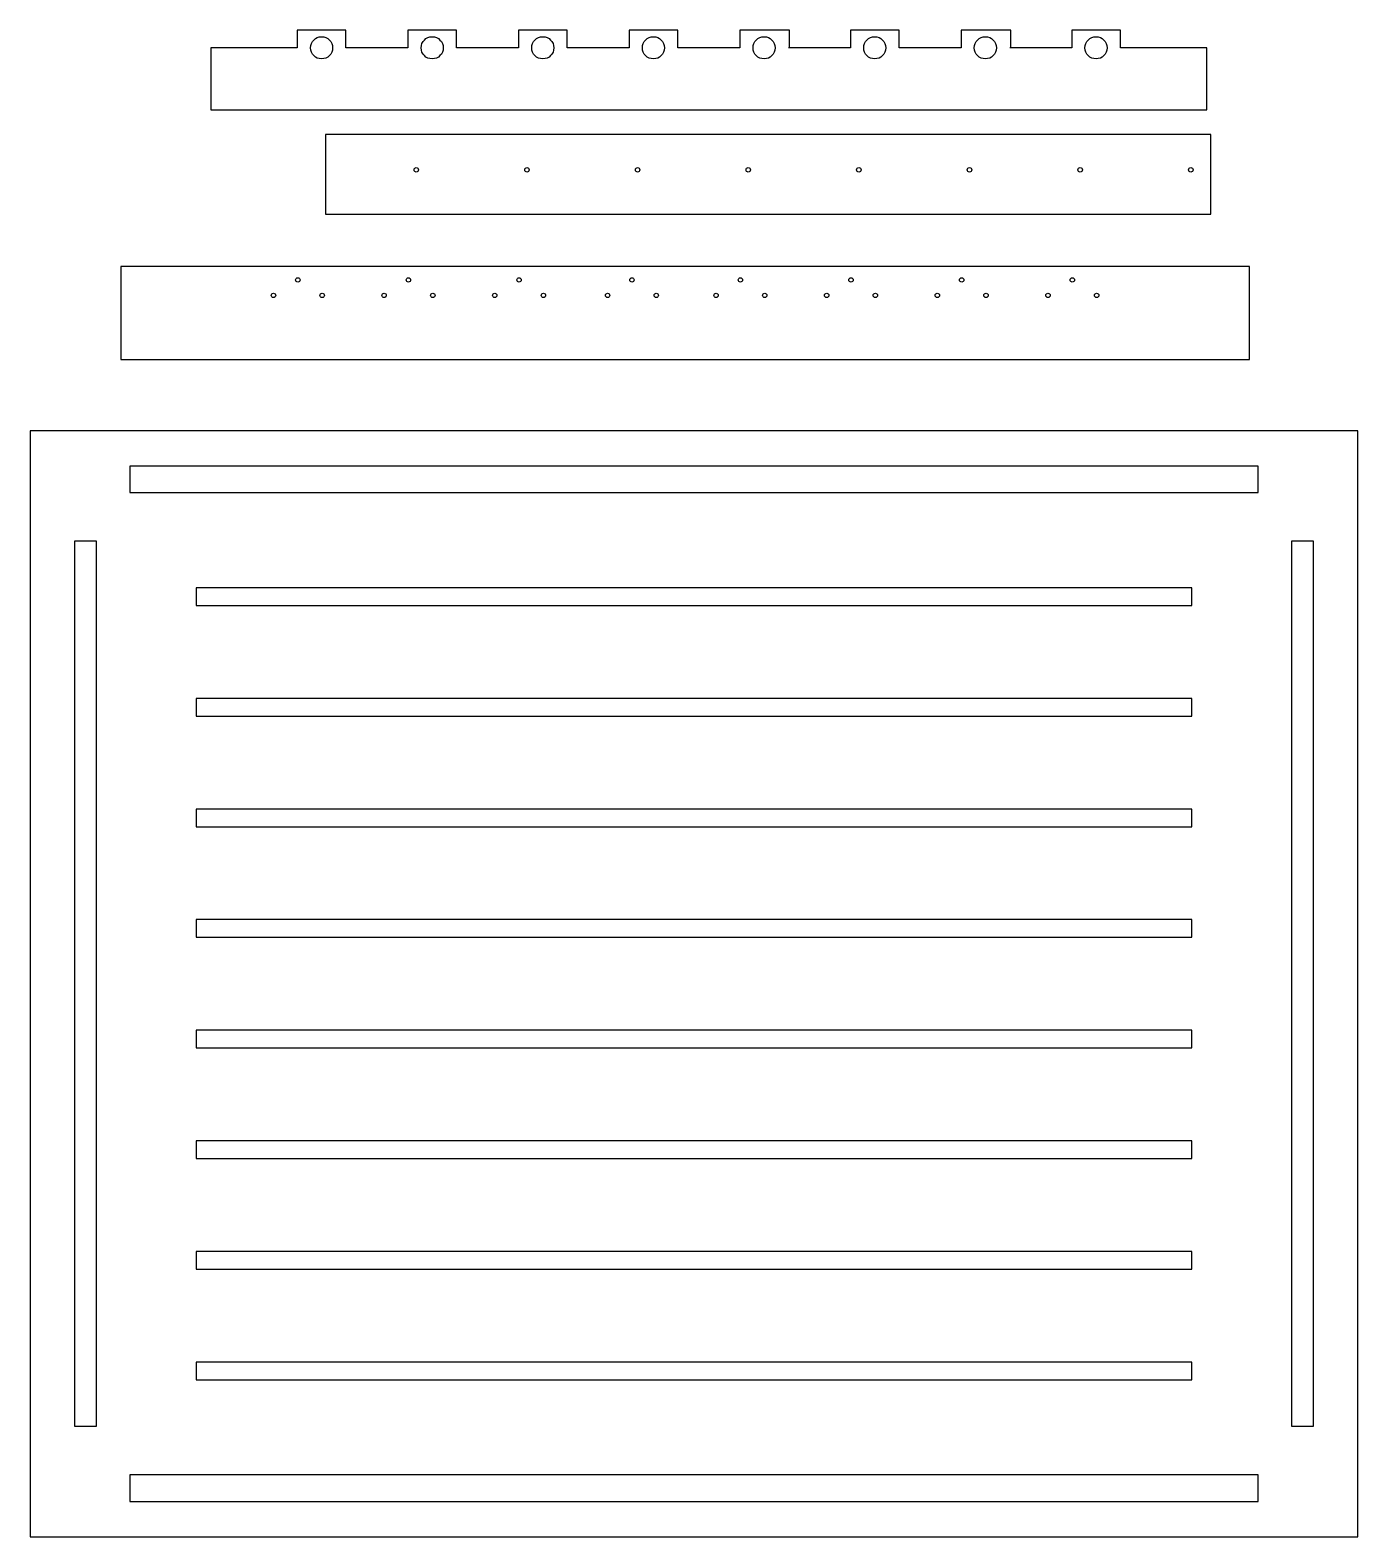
# Model space of a CAD drawing. Header units: millimetres. Extents: x 1601 to 1901, y 1408 to 1749.
import ezdxf

# ---------------------------------------------------------------- set-up
doc = ezdxf.new("R2010")
doc.units = ezdxf.units.MM

msp = doc.modelspace()

# ---------------------------------------------------------------- linework, layer by layer
for points in [[(1672.27, 1744.51), (1672.27, 1748.51), (1661.27, 1748.51), (1661.27, 1744.51)], [(1697.27, 1744.51), (1697.27, 1748.51), (1686.27, 1748.51), (1686.27, 1744.51)], [(1722.27, 1744.51), (1722.27, 1748.51), (1711.27, 1748.51), (1711.27, 1744.51)], [(1747.27, 1744.51), (1747.27, 1748.51), (1736.27, 1748.51), (1736.27, 1744.51)], [(1772.51, 1744.5), (1772.51, 1748.5), (1761.27, 1748.51), (1761.27, 1744.51)], [(1797.27, 1744.51), (1797.27, 1748.51), (1786.27, 1748.51), (1786.27, 1744.51)], [(1822.51, 1744.5), (1822.51, 1748.5), (1811.27, 1748.51), (1811.27, 1744.51)], [(1847.27, 1744.51), (1847.27, 1748.51), (1836.27, 1748.51), (1836.27, 1744.51)], [(1661.27, 1744.5), (1641.77, 1744.52), (1641.77, 1730.51), (1866.77, 1730.51), (1866.77, 1744.51), (1847.27, 1744.51)], [(1686.27, 1744.51), (1672.27, 1744.51)], [(1711.27, 1744.51), (1697.27, 1744.51)], [(1736.27, 1744.51), (1722.27, 1744.51)], [(1761.27, 1744.51), (1747.27, 1744.51)], [(1786.27, 1744.51), (1772.27, 1744.51)], [(1811.27, 1744.51), (1797.27, 1744.51)], [(1836.27, 1744.51), (1822.27, 1744.51)]]:
    msp.add_lwpolyline(points)
for points in [[(1667.68, 1706.93), (1867.68, 1706.93), (1867.68, 1724.93), (1667.68, 1724.93)], [(1621.41, 1674.06), (1876.41, 1674.06), (1876.41, 1695.06), (1621.41, 1695.06)], [(1600.93, 1407.98), (1900.93, 1407.98), (1900.93, 1657.98), (1600.93, 1657.98)], [(1623.43, 1643.98), (1878.43, 1643.98), (1878.43, 1649.98), (1623.43, 1649.98)], [(1610.93, 1432.98), (1615.93, 1432.98), (1615.93, 1632.98), (1610.93, 1632.98)], [(1885.93, 1432.98), (1890.93, 1432.98), (1890.93, 1632.98), (1885.93, 1632.98)], [(1638.43, 1618.48), (1863.43, 1618.48), (1863.43, 1622.48), (1638.43, 1622.48)], [(1638.43, 1593.48), (1863.43, 1593.48), (1863.43, 1597.48), (1638.43, 1597.48)], [(1638.43, 1568.48), (1863.43, 1568.48), (1863.43, 1572.48), (1638.43, 1572.48)], [(1638.43, 1543.48), (1863.43, 1543.48), (1863.43, 1547.48), (1638.43, 1547.48)], [(1638.43, 1518.48), (1863.43, 1518.48), (1863.43, 1522.48), (1638.43, 1522.48)], [(1638.43, 1493.48), (1863.43, 1493.48), (1863.43, 1497.48), (1638.43, 1497.48)], [(1638.43, 1468.48), (1863.43, 1468.48), (1863.43, 1472.48), (1638.43, 1472.48)], [(1638.43, 1443.48), (1863.43, 1443.48), (1863.43, 1447.48), (1638.43, 1447.48)], [(1623.43, 1415.98), (1878.43, 1415.98), (1878.43, 1421.98), (1623.43, 1421.98)]]:
    msp.add_lwpolyline(points, close=True)
for centre, radius in [((1666.77, 1744.51), 2.5), ((1691.77, 1744.51), 2.5), ((1716.77, 1744.51), 2.5), ((1741.77, 1744.51), 2.5), ((1766.77, 1744.51), 2.5), ((1791.77, 1744.51), 2.5), ((1816.77, 1744.51), 2.5), ((1841.77, 1744.51), 2.5), ((1688.18, 1716.93), 0.5), ((1713.18, 1716.93), 0.5), ((1738.18, 1716.93), 0.5), ((1763.18, 1716.93), 0.5), ((1788.18, 1716.93), 0.5), ((1813.18, 1716.93), 0.5), ((1838.18, 1716.93), 0.5), ((1863.18, 1716.93), 0.5), ((1661.41, 1692.06), 0.5), ((1686.41, 1692.06), 0.5), ((1711.41, 1692.06), 0.5), ((1736.91, 1692.06), 0.5), ((1761.41, 1692.06), 0.5), ((1786.41, 1692.06), 0.5), ((1811.41, 1692.06), 0.5), ((1836.41, 1692.06), 0.5), ((1655.91, 1688.56), 0.5), ((1666.91, 1688.56), 0.5), ((1680.91, 1688.56), 0.5), ((1691.91, 1688.56), 0.5), ((1705.91, 1688.56), 0.5), ((1716.91, 1688.56), 0.5), ((1731.41, 1688.56), 0.5), ((1742.41, 1688.56), 0.5), ((1755.91, 1688.56), 0.5), ((1766.91, 1688.56), 0.5), ((1780.91, 1688.56), 0.5), ((1791.91, 1688.56), 0.5), ((1805.91, 1688.56), 0.5), ((1816.91, 1688.56), 0.5), ((1830.91, 1688.56), 0.5), ((1841.91, 1688.56), 0.5)]:
    msp.add_circle(centre, radius)

doc.saveas('drawing.dxf')
